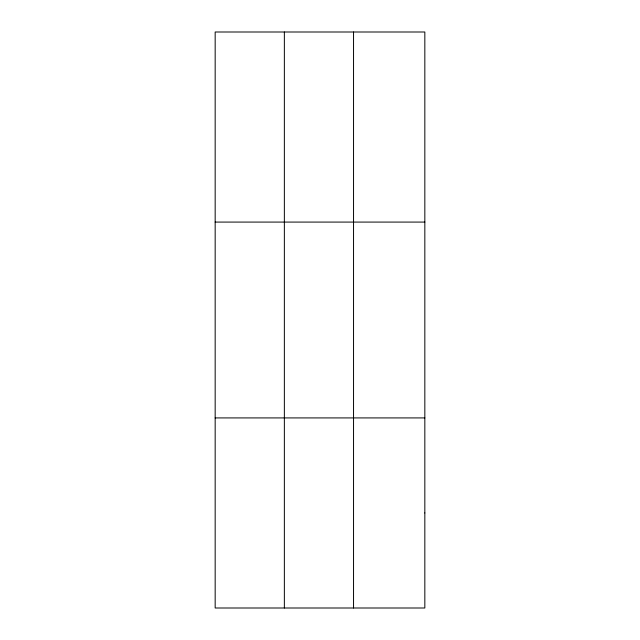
<?xml version="1.0" encoding="UTF-8"?>
<svg xmlns="http://www.w3.org/2000/svg" width="640" height="640" viewBox="0 0 640 640"><rect width="100%" height="100%" fill="white"/><g stroke="black" fill="none" stroke-linecap="round" stroke-linejoin="round"><path stroke-width="0.96" d="M284.36 32L284.36 608M353.544 32L353.544 608M215.168 222.08L424.832 222.08M215.168 417.92L424.832 417.92M424.832 512.96L424.832 608L215.168 608L215.168 32L424.832 32L424.832 512.96"/></g></svg>
